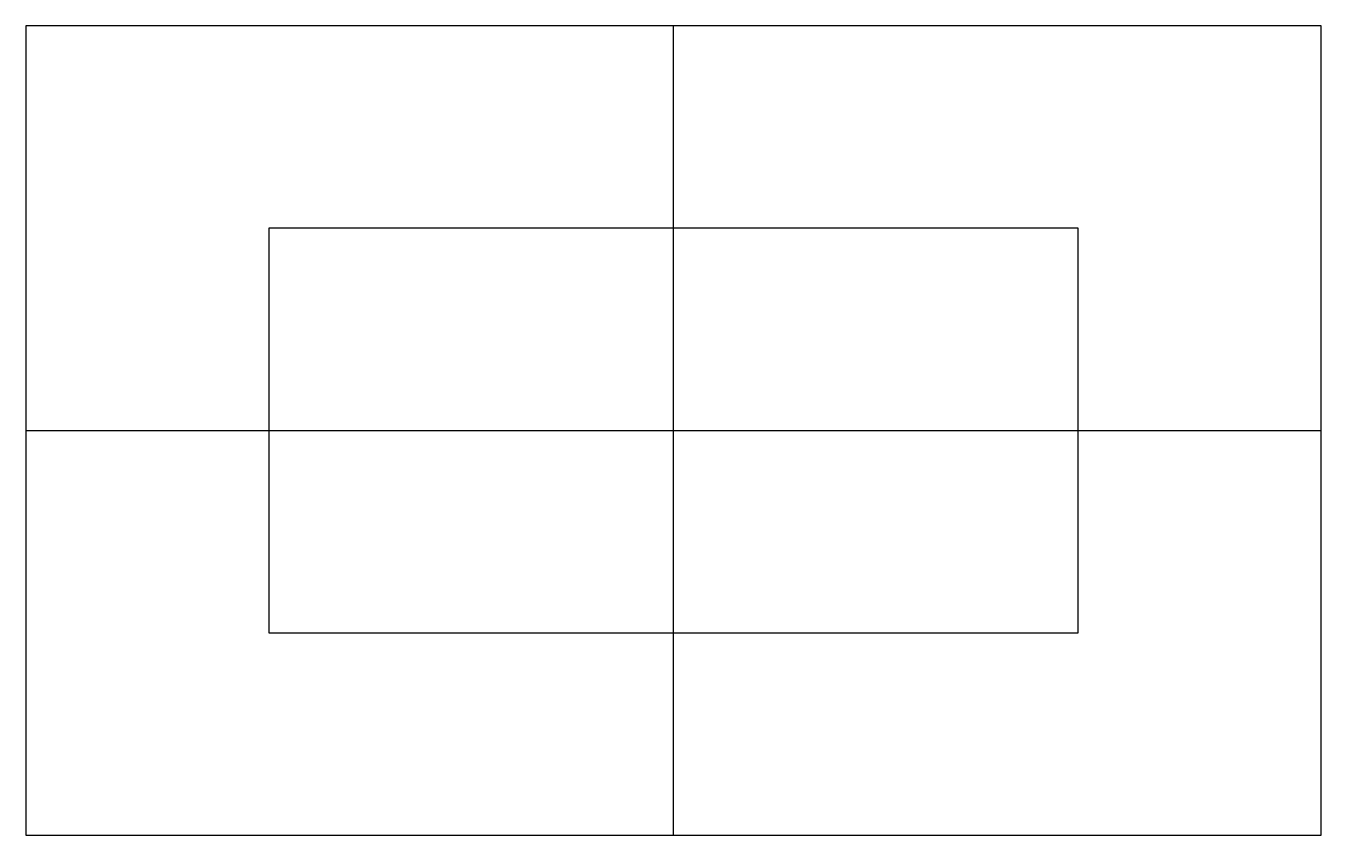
# Model space of a CAD drawing. Header units: metres. Extents: x 0 to 160, y 0 to 100.
import ezdxf

# ---------------------------------------------------------------- set-up
doc = ezdxf.new("R2010")
doc.units = ezdxf.units.M
for name, color, linetype in [('CENTER', 5, 'Continuous'), ('GUIDE', 3, 'Continuous'), ('OUTER', 7, 'Continuous')]:
    doc.layers.add(name, color=color, linetype=linetype)

msp = doc.modelspace()

# ---------------------------------------------------------------- linework, layer by layer
at = {"layer": 'CENTER'}
for p, q in [((80, 0), (80, 100)), ((0, 50), (160, 50))]:
    msp.add_line(p, q, dxfattribs=at)
at = {"layer": 'GUIDE'}
msp.add_lwpolyline([(30, 25), (130, 25), (130, 75), (30, 75), (30, 25)], dxfattribs=at)
at = {"layer": 'OUTER'}
msp.add_lwpolyline([(0, 0), (160, 0), (160, 100), (0, 100), (0, 0)], dxfattribs=at)

doc.saveas('drawing.dxf')
